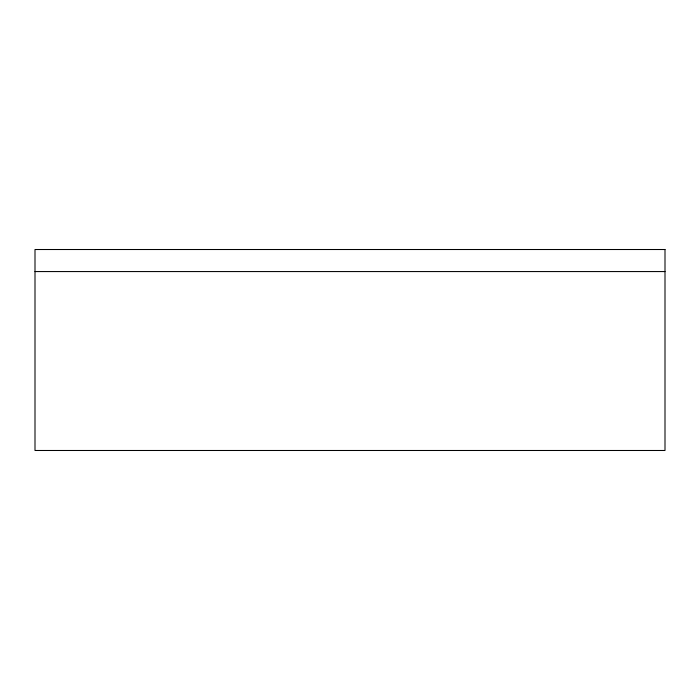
<?xml version="1.0" encoding="UTF-8"?>
<svg xmlns="http://www.w3.org/2000/svg" width="700" height="700" viewBox="0 0 700 700"><rect width="100%" height="100%" fill="white"/><g stroke="black" fill="none" stroke-linecap="round" stroke-linejoin="round"><path stroke-width="1.05" d="M35 271.565L665 271.565M665 249.515L35 249.515L35 450.485L665 450.485L665 249.515"/></g></svg>
